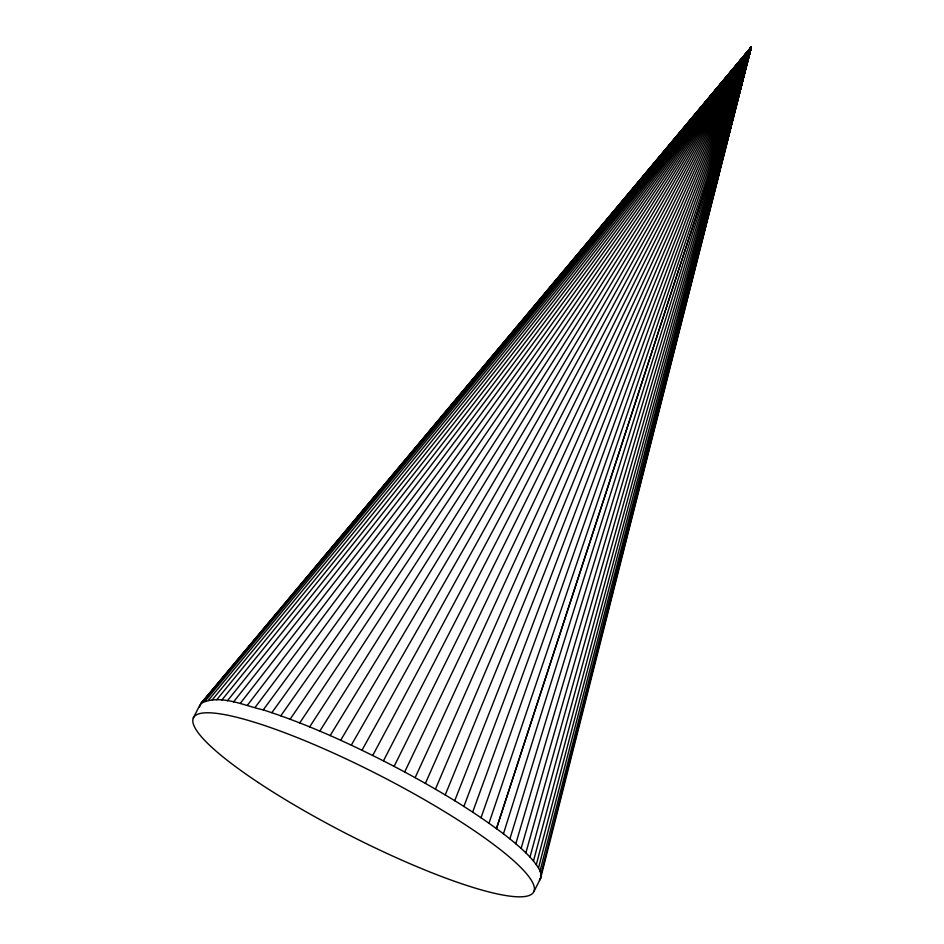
<?xml version="1.0" encoding="UTF-8"?>
<svg xmlns="http://www.w3.org/2000/svg" width="944" height="944" viewBox="0 0 944 944"><rect width="100%" height="100%" fill="white"/><g stroke="black" fill="none" stroke-linecap="round" stroke-linejoin="round"><path stroke-width="1.42" d="M199.42 707.162L201.072 703.28L751.259 47.2L540.582 878.463L533.915 891.49M540.582 878.463L539.413 880.233C544.039 873.707 537.301 866.132 533.478 860.999C524.663 850.697 514.102 842.095 503.447 833.812C469.203 807.981 431.986 786.364 394.108 766.363C351.9 744.509 308.535 724.52 263.258 709.876C243.599 705.652 220.577 693.781 201.072 703.28L751.259 47.2L540.511 875.949M540.039 871.135L751.259 47.2L286.115 602.189M675.515 342.979L676.612 338.684M680.27 324.394L681.367 320.11M682.099 317.255L684.294 308.676M686.854 298.682L687.952 294.398M688.683 291.531L690.878 282.964M691.622 280.108L692.719 275.813M693.451 272.958L695.645 264.391M696.377 261.523L751.259 47.2L487.623 362.496M538.505 868.055L751.259 47.2L205.391 700.802M713.263 194.063L714.36 189.779M715.104 186.924L717.322 178.369M718.054 175.525L721.004 164.114M721.747 161.259L723.954 152.704M724.697 149.86L725.806 145.577M726.538 142.733L751.259 47.2L590.944 239.693M536.322 864.669L751.259 47.2L208.541 700.094M730.326 126.98L731.447 122.708M732.202 119.853L751.259 47.2L709.9 97.149M733.016 115.605L734.149 111.333M734.916 108.477L737.948 97.079M738.715 94.235L751.259 47.2L212.317 699.752M533.478 860.999L751.259 47.2L728.792 74.517M529.985 857.058L751.259 47.2L216.719 699.764M743.353 75.591L751.259 47.2L738.232 63.189M525.867 852.857L751.259 47.2L221.734 700.153M744.379 71.307L745.595 67.059M521.135 848.408L751.259 47.2L742.94 57.513L751.259 47.2L743.518 75.65L751.259 47.2L227.339 700.896M515.802 843.747L751.259 47.2L233.498 701.994M746.149 64.145L751.259 47.2L743.07 57.631L745.843 54.197M509.902 838.874L751.259 47.2L240.201 703.445M747.318 59.873L751.259 47.2L747.648 51.861L751.259 47.2L746.397 64.216L751.259 47.2L247.411 705.251M503.447 833.812L751.259 47.2L747.683 51.896M747.2 59.826L751.259 47.2L255.104 707.398M747.082 59.791L751.259 47.2L263.258 709.876M488.992 823.215L751.259 47.2L747.778 51.955L751.259 47.2L496.461 828.584L751.259 47.2L271.837 712.685M746.952 59.743L751.259 47.2L280.805 715.8M481.039 817.728L751.259 47.2L747.872 52.026M749.276 52.758L751.259 47.2L290.115 719.21M472.661 812.135L751.259 47.2L748.757 50.846M463.87 806.459L751.259 47.2L748.887 50.929L751.259 47.2L749.147 52.711L751.259 47.2L299.744 722.915M454.713 800.724L751.259 47.2L748.84 50.905M749.088 52.675L751.259 47.2L309.656 726.88M445.214 794.954L751.259 47.2L319.804 731.116M435.432 789.16L751.259 47.2L748.934 50.964L751.259 47.2L749.017 52.652L751.259 47.2L330.152 735.577M748.875 52.593L751.259 47.2L748.981 51M425.39 783.39L751.259 47.2L340.666 740.273M748.804 52.569L751.259 47.2L351.286 745.158M415.124 777.655L751.259 47.2L749.088 51.059L751.259 47.2L749.984 49.867M404.681 771.968L751.259 47.2L361.989 750.232M749.949 49.843L751.259 47.2L372.715 755.471M394.108 766.363L751.259 47.2L749.194 51.118M749.253 51.141L751.259 47.2L383.441 760.864M193.237 718.077L199.904 705.05L279.483 610.107M744.297 56.711L746.031 54.327M740.238 61.041L738.397 63.342L740.167 60.959M733.7 68.983L735.541 66.694M724.272 80.323L726.137 78.045M728.921 74.611L730.786 72.334M733.571 68.9L735.435 66.623M714.761 91.603L716.626 89.326M719.434 85.904L721.31 83.627M724.119 80.216L725.983 77.939M281.383 607.842L284.215 604.455M415.808 448.376L417.696 446.111M420.528 442.724L422.416 440.47M425.248 437.072L427.136 434.818M429.98 431.432L431.868 429.166M434.7 425.779L436.588 423.514M439.432 420.127L442.264 416.729M444.152 414.475L446.984 411.088M448.872 408.823L451.716 405.436M453.604 403.171L456.436 399.784M459.268 396.397L461.156 394.132M464 390.745L466.832 387.347M468.72 385.093L471.552 381.706M473.44 379.441L476.283 376.054M478.171 373.789L481.003 370.402M482.891 368.136L485.723 364.75M742.739 78.505L741.583 82.765L742.739 78.505M745.972 54.28L744.202 56.64L745.902 54.245M258.326 782.541A191.148 33.524 27.1 0 0 532.746 893.26A191.148 33.524 27.1 0 0 299.649 738.562A191.148 33.524 27.1 0 0 258.326 782.541"/></g></svg>
